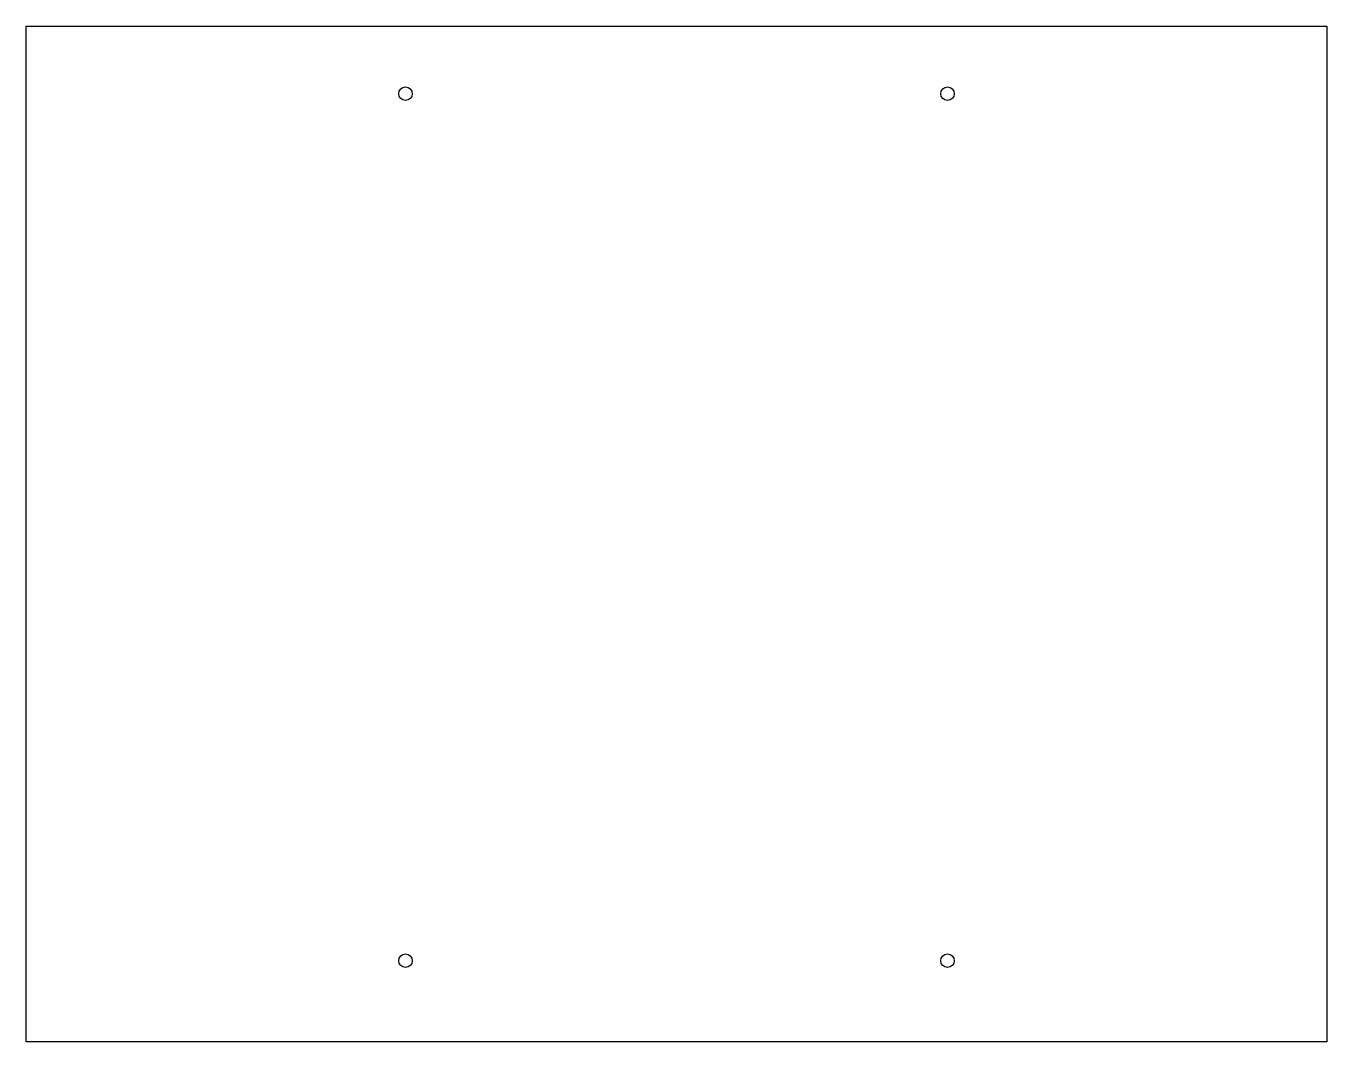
# Model space of a CAD drawing. Header units: inches. Extents: x 32 to 56, y -41 to -22.3.
import ezdxf

# ---------------------------------------------------------------- set-up
doc = ezdxf.new("R2010")
doc.units = ezdxf.units.IN
doc.layers.get('0').update_dxf_attribs({"linetype": 'CONTINUOUS'})

msp = doc.modelspace()

# ---------------------------------------------------------------- linework, layer by layer
msp.add_lwpolyline([(56, -22.25), (56, -41), (32, -41), (32, -22.25)], close=True)
for centre in [(39, -23.5), (49, -23.5), (39, -39.5), (49, -39.5)]:
    msp.add_circle(centre, 0.125)

doc.saveas('drawing.dxf')
